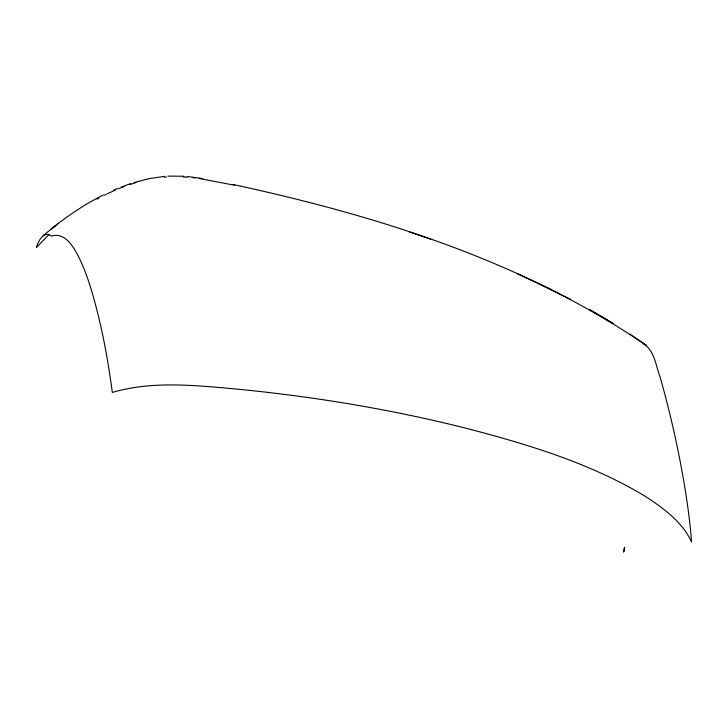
<?xml version="1.0" encoding="UTF-8"?>
<svg xmlns="http://www.w3.org/2000/svg" width="728" height="728" viewBox="0 0 728 728"><rect width="100%" height="100%" fill="white"/><g stroke="black" fill="none" stroke-linecap="round" stroke-linejoin="round"><path stroke-width="1.09" d="M49.095 234.398L36.4 247.484C38.056 241.441 43.898 229.984 51.433 236.145C64.71 231.65 73.446 246.801 78.533 256.593C83.957 267.303 87.906 278.688 91.41 290.154C101.365 323.541 107.735 357.903 112.33 392.401C151.069 381.135 191.682 385.021 231.231 388.57C309.855 395.941 388.024 408.69 464.637 427.882C526.79 444.016 589.452 462.762 644.835 496.05C663.117 507.953 682.163 521.621 691.6 541.987C689.434 514.123 685.03 486.477 679.715 459.05C674.301 431.476 667.804 404.113 660.114 377.077C655.883 365.993 654.563 350.559 643.561 343.889M43.189 235.772C61.589 219.847 81.7 205.833 103.467 194.904M54.837 226.208L50.632 229.657L58.331 223.359M97.097 199.126L98.926 198.116M104.432 195.213L106.288 194.294M107.207 193.83L115.615 189.953M113.85 190.081L117.445 188.534M118.455 188.761L124.197 186.505M121.294 187.087L130.467 183.647M130.039 184.448L135.999 182.582M134.161 182.528L149.085 178.642L164.601 176.34M164.437 177.277L166.421 177.132M167.813 176.112L183.966 176.24M183.201 176.995L187.151 177.241M187.132 176.485L202.703 178.542M193.093 177.778L195.077 177.996M199.072 178.496L234.543 185.221M232.514 184.375C377.441 215.661 522.713 261.152 646.218 345.3L629.993 334.143M408.936 231.786L430.494 239.157M537.901 283.201L570.761 299.463M517.39 273.683L550.832 289.444M624.533 547.356L624.151 551.578L623.395 552.07L624.533 547.356M607.716 320.229L589.744 309.746L613.14 323.441L607.716 320.229"/></g></svg>
